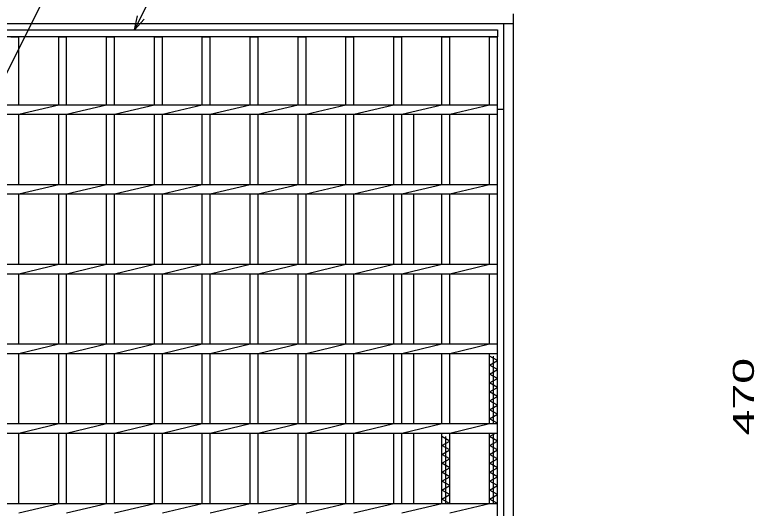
# Model space of a CAD drawing. Units: millimetres, scale not verified. Extents: x -1092 to 1039, y -770 to 632.
# Drawn here: x -601.5 to -138.2, y 9 to 318.4 of the extents above; entities that cross this region are included whole.
import ezdxf
from ezdxf.enums import TextEntityAlignment as Align

# ---------------------------------------------------------------- set-up
doc = ezdxf.new("R2010")
doc.units = ezdxf.units.MM
doc.header["$LTSCALE"] = 6
for name, color, linetype, lineweight in [('16', 3, 'Continuous', 25), ('19', 6, 'Continuous', 25), ('22', 4, 'Continuous', 25)]:
    doc.layers.add(name, color=color, linetype=linetype, lineweight=lineweight)
doc.styles.add('ベクトル', font='')
doc.styles.get('ベクトル').set_extended_font_data('ベクトル')

msp = doc.modelspace()

# ---------------------------------------------------------------- linework, layer by layer
at = {"layer": '16'}
for p, q in [((-753.971, 309.034), (-298.971, 309.034)), ((-298.971, 309.034), (-298.971, 304.534)), ((-298.971, 304.534), (-753.971, 304.534)), ((-603.971, 304.534), (-598.971, 304.534)), ((-598.971, 262.034), (-598.971, 304.534)), ((-573.971, 262.034), (-573.971, 304.534)), ((-573.971, 304.534), (-568.971, 304.534)), ((-568.971, 262.034), (-568.971, 304.534)), ((-543.971, 262.034), (-543.971, 304.534)), ((-543.971, 304.534), (-538.971, 304.534)), ((-538.971, 262.034), (-538.971, 304.534)), ((-513.971, 262.034), (-513.971, 304.534)), ((-513.971, 304.534), (-508.971, 304.534)), ((-508.971, 262.034), (-508.971, 304.534)), ((-483.971, 262.034), (-483.971, 304.534)), ((-483.971, 304.534), (-478.971, 304.534)), ((-478.971, 262.034), (-478.971, 304.534)), ((-453.971, 262.034), (-453.971, 304.534)), ((-453.971, 304.534), (-448.971, 304.534)), ((-448.971, 262.034), (-448.971, 304.534)), ((-423.971, 262.034), (-423.971, 304.534)), ((-423.971, 304.534), (-418.971, 304.534)), ((-418.971, 262.034), (-418.971, 304.534)), ((-393.971, 262.034), (-393.971, 304.534)), ((-393.971, 304.534), (-388.971, 304.534)), ((-388.971, 262.034), (-388.971, 304.534)), ((-363.971, 262.034), (-363.971, 304.534)), ((-363.971, 304.534), (-358.971, 304.534)), ((-358.971, 262.034), (-358.971, 304.534)), ((-333.971, 262.034), (-333.971, 304.534)), ((-333.971, 304.534), (-328.971, 304.534)), ((-328.971, 262.034), (-328.971, 304.534)), ((-303.971, 262.034), (-303.971, 304.534)), ((-303.971, 304.534), (-298.971, 304.534)), ((-298.971, -136.466), (-298.971, 304.534)), ((-753.971, 262.034), (-298.971, 262.034)), ((-598.971, 256.034), (-573.971, 262.034)), ((-568.971, 256.034), (-543.971, 262.034)), ((-538.971, 256.034), (-513.971, 262.034)), ((-508.971, 256.034), (-483.971, 262.034)), ((-478.971, 256.034), (-453.971, 262.034)), ((-448.971, 256.034), (-423.971, 262.034)), ((-418.971, 256.034), (-393.971, 262.034)), ((-388.971, 256.034), (-363.971, 262.034)), ((-358.971, 256.034), (-333.971, 262.034)), ((-328.971, 256.034), (-303.971, 262.034)), ((-298.971, 256.034), (-298.971, 262.034)), ((-753.971, 256.034), (-298.971, 256.034)), ((-598.971, 212.034), (-598.971, 256.034)), ((-573.971, 212.034), (-573.971, 256.034)), ((-568.971, 212.034), (-568.971, 256.034)), ((-543.971, 212.034), (-543.971, 256.034)), ((-538.971, 212.034), (-538.971, 256.034)), ((-513.971, 212.034), (-513.971, 256.034)), ((-508.971, 212.034), (-508.971, 256.034)), ((-483.971, 212.034), (-483.971, 256.034)), ((-478.971, 212.034), (-478.971, 256.034)), ((-453.971, 212.034), (-453.971, 256.034)), ((-448.971, 212.034), (-448.971, 256.034)), ((-423.971, 212.034), (-423.971, 256.034)), ((-418.971, 212.034), (-418.971, 256.034)), ((-393.971, 212.034), (-393.971, 256.034)), ((-388.971, 212.034), (-388.971, 256.034)), ((-363.971, 212.034), (-363.971, 256.034)), ((-358.971, 212.034), (-358.971, 256.034)), ((-333.971, 212.034), (-333.971, 256.034)), ((-328.971, 212.034), (-328.971, 256.034)), ((-303.971, 212.034), (-303.971, 256.034)), ((-753.971, 212.034), (-298.971, 212.034)), ((-598.971, 206.034), (-573.971, 212.034)), ((-568.971, 206.034), (-543.971, 212.034)), ((-538.971, 206.034), (-513.971, 212.034)), ((-508.971, 206.034), (-483.971, 212.034)), ((-478.971, 206.034), (-453.971, 212.034)), ((-448.971, 206.034), (-423.971, 212.034)), ((-418.971, 206.034), (-393.971, 212.034)), ((-388.971, 206.034), (-363.971, 212.034)), ((-358.971, 206.034), (-333.971, 212.034)), ((-328.971, 206.034), (-303.971, 212.034)), ((-298.971, 206.034), (-298.971, 212.034)), ((-753.971, 206.034), (-298.971, 206.034)), ((-598.971, 162.034), (-598.971, 206.034)), ((-573.971, 162.034), (-573.971, 206.034)), ((-568.971, 162.034), (-568.971, 206.034)), ((-543.971, 162.034), (-543.971, 206.034)), ((-538.971, 162.034), (-538.971, 206.034)), ((-513.971, 162.034), (-513.971, 206.034)), ((-508.971, 162.034), (-508.971, 206.034)), ((-483.971, 162.034), (-483.971, 206.034)), ((-478.971, 162.034), (-478.971, 206.034)), ((-453.971, 162.034), (-453.971, 206.034)), ((-448.971, 162.034), (-448.971, 206.034)), ((-423.971, 162.034), (-423.971, 206.034)), ((-418.971, 162.034), (-418.971, 206.034)), ((-393.971, 162.034), (-393.971, 206.034)), ((-388.971, 162.034), (-388.971, 206.034)), ((-363.971, 162.034), (-363.971, 206.034)), ((-358.971, 162.034), (-358.971, 206.034)), ((-333.971, 162.034), (-333.971, 206.034)), ((-328.971, 162.034), (-328.971, 206.034)), ((-303.971, 162.034), (-303.971, 206.034)), ((-753.971, 162.034), (-298.971, 162.034)), ((-598.971, 156.034), (-573.971, 162.034)), ((-568.971, 156.034), (-543.971, 162.034)), ((-538.971, 156.034), (-513.971, 162.034)), ((-508.971, 156.034), (-483.971, 162.034)), ((-478.971, 156.034), (-453.971, 162.034)), ((-448.971, 156.034), (-423.971, 162.034)), ((-418.971, 156.034), (-393.971, 162.034)), ((-388.971, 156.034), (-363.971, 162.034)), ((-358.971, 156.034), (-333.971, 162.034)), ((-328.971, 156.034), (-303.971, 162.034)), ((-298.971, 156.034), (-298.971, 162.034)), ((-753.971, 156.034), (-298.971, 156.034)), ((-598.971, 112.034), (-598.971, 156.034)), ((-573.971, 112.034), (-573.971, 156.034)), ((-568.971, 112.034), (-568.971, 156.034)), ((-543.971, 112.034), (-543.971, 156.034)), ((-538.971, 112.034), (-538.971, 156.034)), ((-513.971, 112.034), (-513.971, 156.034)), ((-508.971, 112.034), (-508.971, 156.034)), ((-483.971, 112.034), (-483.971, 156.034)), ((-478.971, 112.034), (-478.971, 156.034)), ((-453.971, 112.034), (-453.971, 156.034)), ((-448.971, 112.034), (-448.971, 156.034)), ((-423.971, 112.034), (-423.971, 156.034)), ((-418.971, 112.034), (-418.971, 156.034)), ((-393.971, 112.034), (-393.971, 156.034)), ((-388.971, 112.034), (-388.971, 156.034)), ((-363.971, 112.034), (-363.971, 156.034)), ((-358.971, 112.034), (-358.971, 156.034)), ((-333.971, 112.034), (-333.971, 156.034)), ((-328.971, 112.034), (-328.971, 156.034)), ((-303.971, 112.034), (-303.971, 156.034)), ((-753.971, 112.034), (-298.971, 112.034)), ((-598.971, 106.034), (-573.971, 112.034)), ((-568.971, 106.034), (-543.971, 112.034)), ((-538.971, 106.034), (-513.971, 112.034)), ((-508.971, 106.034), (-483.971, 112.034)), ((-478.971, 106.034), (-453.971, 112.034)), ((-448.971, 106.034), (-423.971, 112.034)), ((-418.971, 106.034), (-393.971, 112.034)), ((-388.971, 106.034), (-363.971, 112.034)), ((-358.971, 106.034), (-333.971, 112.034)), ((-328.971, 106.034), (-303.971, 112.034)), ((-298.971, 106.034), (-298.971, 112.034)), ((-753.971, 106.034), (-298.971, 106.034)), ((-598.971, 62.034), (-598.971, 106.034)), ((-573.971, 62.034), (-573.971, 106.034)), ((-568.971, 62.034), (-568.971, 106.034)), ((-543.971, 62.034), (-543.971, 106.034)), ((-538.971, 62.034), (-538.971, 106.034)), ((-513.971, 62.034), (-513.971, 106.034)), ((-508.971, 62.034), (-508.971, 106.034)), ((-483.971, 62.034), (-483.971, 106.034)), ((-478.971, 62.034), (-478.971, 106.034)), ((-453.971, 62.034), (-453.971, 106.034)), ((-448.971, 62.034), (-448.971, 106.034)), ((-423.971, 62.034), (-423.971, 106.034)), ((-418.971, 62.034), (-418.971, 106.034)), ((-393.971, 62.034), (-393.971, 106.034)), ((-388.971, 62.034), (-388.971, 106.034)), ((-363.971, 62.034), (-363.971, 106.034)), ((-358.971, 62.034), (-358.971, 106.034)), ((-333.971, 62.034), (-333.971, 106.034)), ((-328.971, 62.034), (-328.971, 106.034)), ((-303.971, 62.034), (-303.971, 106.034)), ((-298.971, 101.534), (-303.971, 104.334)), ((-301.471, 62.034), (-301.471, 104.334)), ((-303.971, 98.734), (-298.971, 101.534)), ((-298.971, 95.934), (-303.971, 98.734)), ((-303.971, 93.134), (-298.971, 95.934)), ((-298.971, 90.334), (-303.971, 93.134)), ((-303.971, 87.534), (-298.971, 90.334)), ((-298.971, 84.734), (-303.971, 87.534)), ((-303.971, 81.934), (-298.971, 84.734)), ((-298.971, 79.134), (-303.971, 81.934)), ((-303.971, 76.334), (-298.971, 79.134)), ((-298.971, 73.534), (-303.971, 76.334)), ((-303.971, 70.734), (-298.971, 73.534)), ((-298.971, 67.934), (-303.971, 70.734)), ((-303.971, 65.134), (-298.971, 67.934)), ((-298.971, 62.334), (-303.971, 65.134)), ((-753.971, 62.034), (-298.971, 62.034)), ((-598.971, 56.034), (-573.971, 62.034)), ((-568.971, 56.034), (-543.971, 62.034)), ((-538.971, 56.034), (-513.971, 62.034)), ((-508.971, 56.034), (-483.971, 62.034)), ((-478.971, 56.034), (-453.971, 62.034)), ((-448.971, 56.034), (-423.971, 62.034)), ((-418.971, 56.034), (-393.971, 62.034)), ((-388.971, 56.034), (-363.971, 62.034)), ((-358.971, 56.034), (-333.971, 62.034)), ((-328.971, 56.034), (-303.971, 62.034)), ((-299.507, 62.034), (-298.971, 62.334)), ((-298.971, 56.034), (-298.971, 62.034)), ((-753.971, 56.034), (-298.971, 56.034)), ((-598.971, 12.034), (-598.971, 56.034)), ((-573.971, 12.034), (-573.971, 56.034)), ((-568.971, 12.034), (-568.971, 56.034)), ((-543.971, 12.034), (-543.971, 56.034)), ((-538.971, 12.034), (-538.971, 56.034)), ((-513.971, 12.034), (-513.971, 56.034)), ((-508.971, 12.034), (-508.971, 56.034)), ((-483.971, 12.034), (-483.971, 56.034)), ((-478.971, 12.034), (-478.971, 56.034)), ((-453.971, 12.034), (-453.971, 56.034)), ((-448.971, 12.034), (-448.971, 56.034)), ((-423.971, 12.034), (-423.971, 56.034)), ((-418.971, 12.034), (-418.971, 56.034)), ((-393.971, 12.034), (-393.971, 56.034)), ((-388.971, 12.034), (-388.971, 56.034)), ((-363.971, 12.034), (-363.971, 56.034)), ((-358.971, 12.034), (-358.971, 56.034)), ((-333.971, 12.034), (-333.971, 56.034)), ((-328.971, 12.034), (-328.971, 56.034)), ((-303.971, 12.034), (-303.971, 56.034)), ((-303.971, 53.934), (-300.221, 56.034)), ((-301.471, 12.034), (-301.471, 56.034)), ((-328.971, 51.134), (-333.971, 53.934)), ((-333.971, 48.334), (-328.971, 51.134)), ((-331.471, 12.034), (-331.471, 53.934)), ((-298.971, 51.134), (-303.971, 53.934)), ((-303.971, 48.334), (-298.971, 51.134)), ((-328.971, 45.534), (-333.971, 48.334)), ((-298.971, 45.534), (-303.971, 48.334)), ((-333.971, 42.734), (-328.971, 45.534)), ((-328.971, 39.934), (-333.971, 42.734)), ((-303.971, 42.734), (-298.971, 45.534)), ((-298.971, 39.934), (-303.971, 42.734)), ((-333.971, 37.134), (-328.971, 39.934)), ((-328.971, 34.334), (-333.971, 37.134)), ((-303.971, 37.134), (-298.971, 39.934)), ((-298.971, 34.334), (-303.971, 37.134)), ((-333.971, 31.534), (-328.971, 34.334)), ((-303.971, 31.534), (-298.971, 34.334)), ((-328.971, 28.734), (-333.971, 31.534)), ((-333.971, 25.934), (-328.971, 28.734)), ((-298.971, 28.734), (-303.971, 31.534)), ((-303.971, 25.934), (-298.971, 28.734)), ((-328.971, 23.134), (-333.971, 25.934)), ((-298.971, 23.134), (-303.971, 25.934)), ((-333.971, 20.334), (-328.971, 23.134)), ((-328.971, 17.534), (-333.971, 20.334)), ((-303.971, 20.334), (-298.971, 23.134)), ((-298.971, 17.534), (-303.971, 20.334)), ((-333.971, 14.734), (-328.971, 17.534)), ((-329.15, 12.034), (-333.971, 14.734)), ((-303.971, 14.734), (-298.971, 17.534)), ((-298.971, 11.934), (-303.971, 14.734)), ((-753.971, 12.034), (-298.971, 12.034)), ((-598.971, 6.034), (-573.971, 12.034)), ((-568.971, 6.034), (-543.971, 12.034)), ((-538.971, 6.034), (-513.971, 12.034)), ((-508.971, 6.034), (-483.971, 12.034)), ((-478.971, 6.034), (-453.971, 12.034)), ((-448.971, 6.034), (-423.971, 12.034)), ((-418.971, 6.034), (-393.971, 12.034)), ((-388.971, 6.034), (-363.971, 12.034)), ((-358.971, 6.034), (-333.971, 12.034)), ((-328.971, 6.034), (-303.971, 12.034)), ((-298.971, 6.034), (-298.971, 12.034))]:
    msp.add_line(p, q, dxfattribs=at)
at = {"layer": '19'}
for p, q in [((-288.971, -150.966), (-288.971, 319.034)), ((-763.971, 313.034), (-288.971, 313.034)), ((-294.971, -144.966), (-294.971, 313.034)), ((-351.471, 212.034), (-351.471, 256.034)), ((-294.971, 259.034), (-298.971, 259.034)), ((-351.471, 162.034), (-351.471, 206.034)), ((-351.471, 112.034), (-351.471, 156.034)), ((-351.471, 62.034), (-351.471, 106.034)), ((-351.471, 12.034), (-351.471, 56.034))]:
    msp.add_line(p, q, dxfattribs=at)
at = {"layer": '22'}
for p, q in [((-616.471, 262.034), (-520.221, 454.534)), ((-526.471, 309.034), (-468.721, 424.534)), ((-526.471, 309.034), (-524.671, 317.794)), ((-526.471, 309.034), (-520.471, 315.634))]:
    msp.add_line(p, q, dxfattribs=at)

# ---------------------------------------------------------------- texts
at = {"layer": '22', "color": 2, "style": 'ベクトル', "width": 1.65}
msp.add_text(' 470 ', height=13.2, rotation=90, dxfattribs=at).set_placement((-144.971, 46.534), align=Align.MIDDLE_LEFT)

doc.saveas('drawing.dxf')
